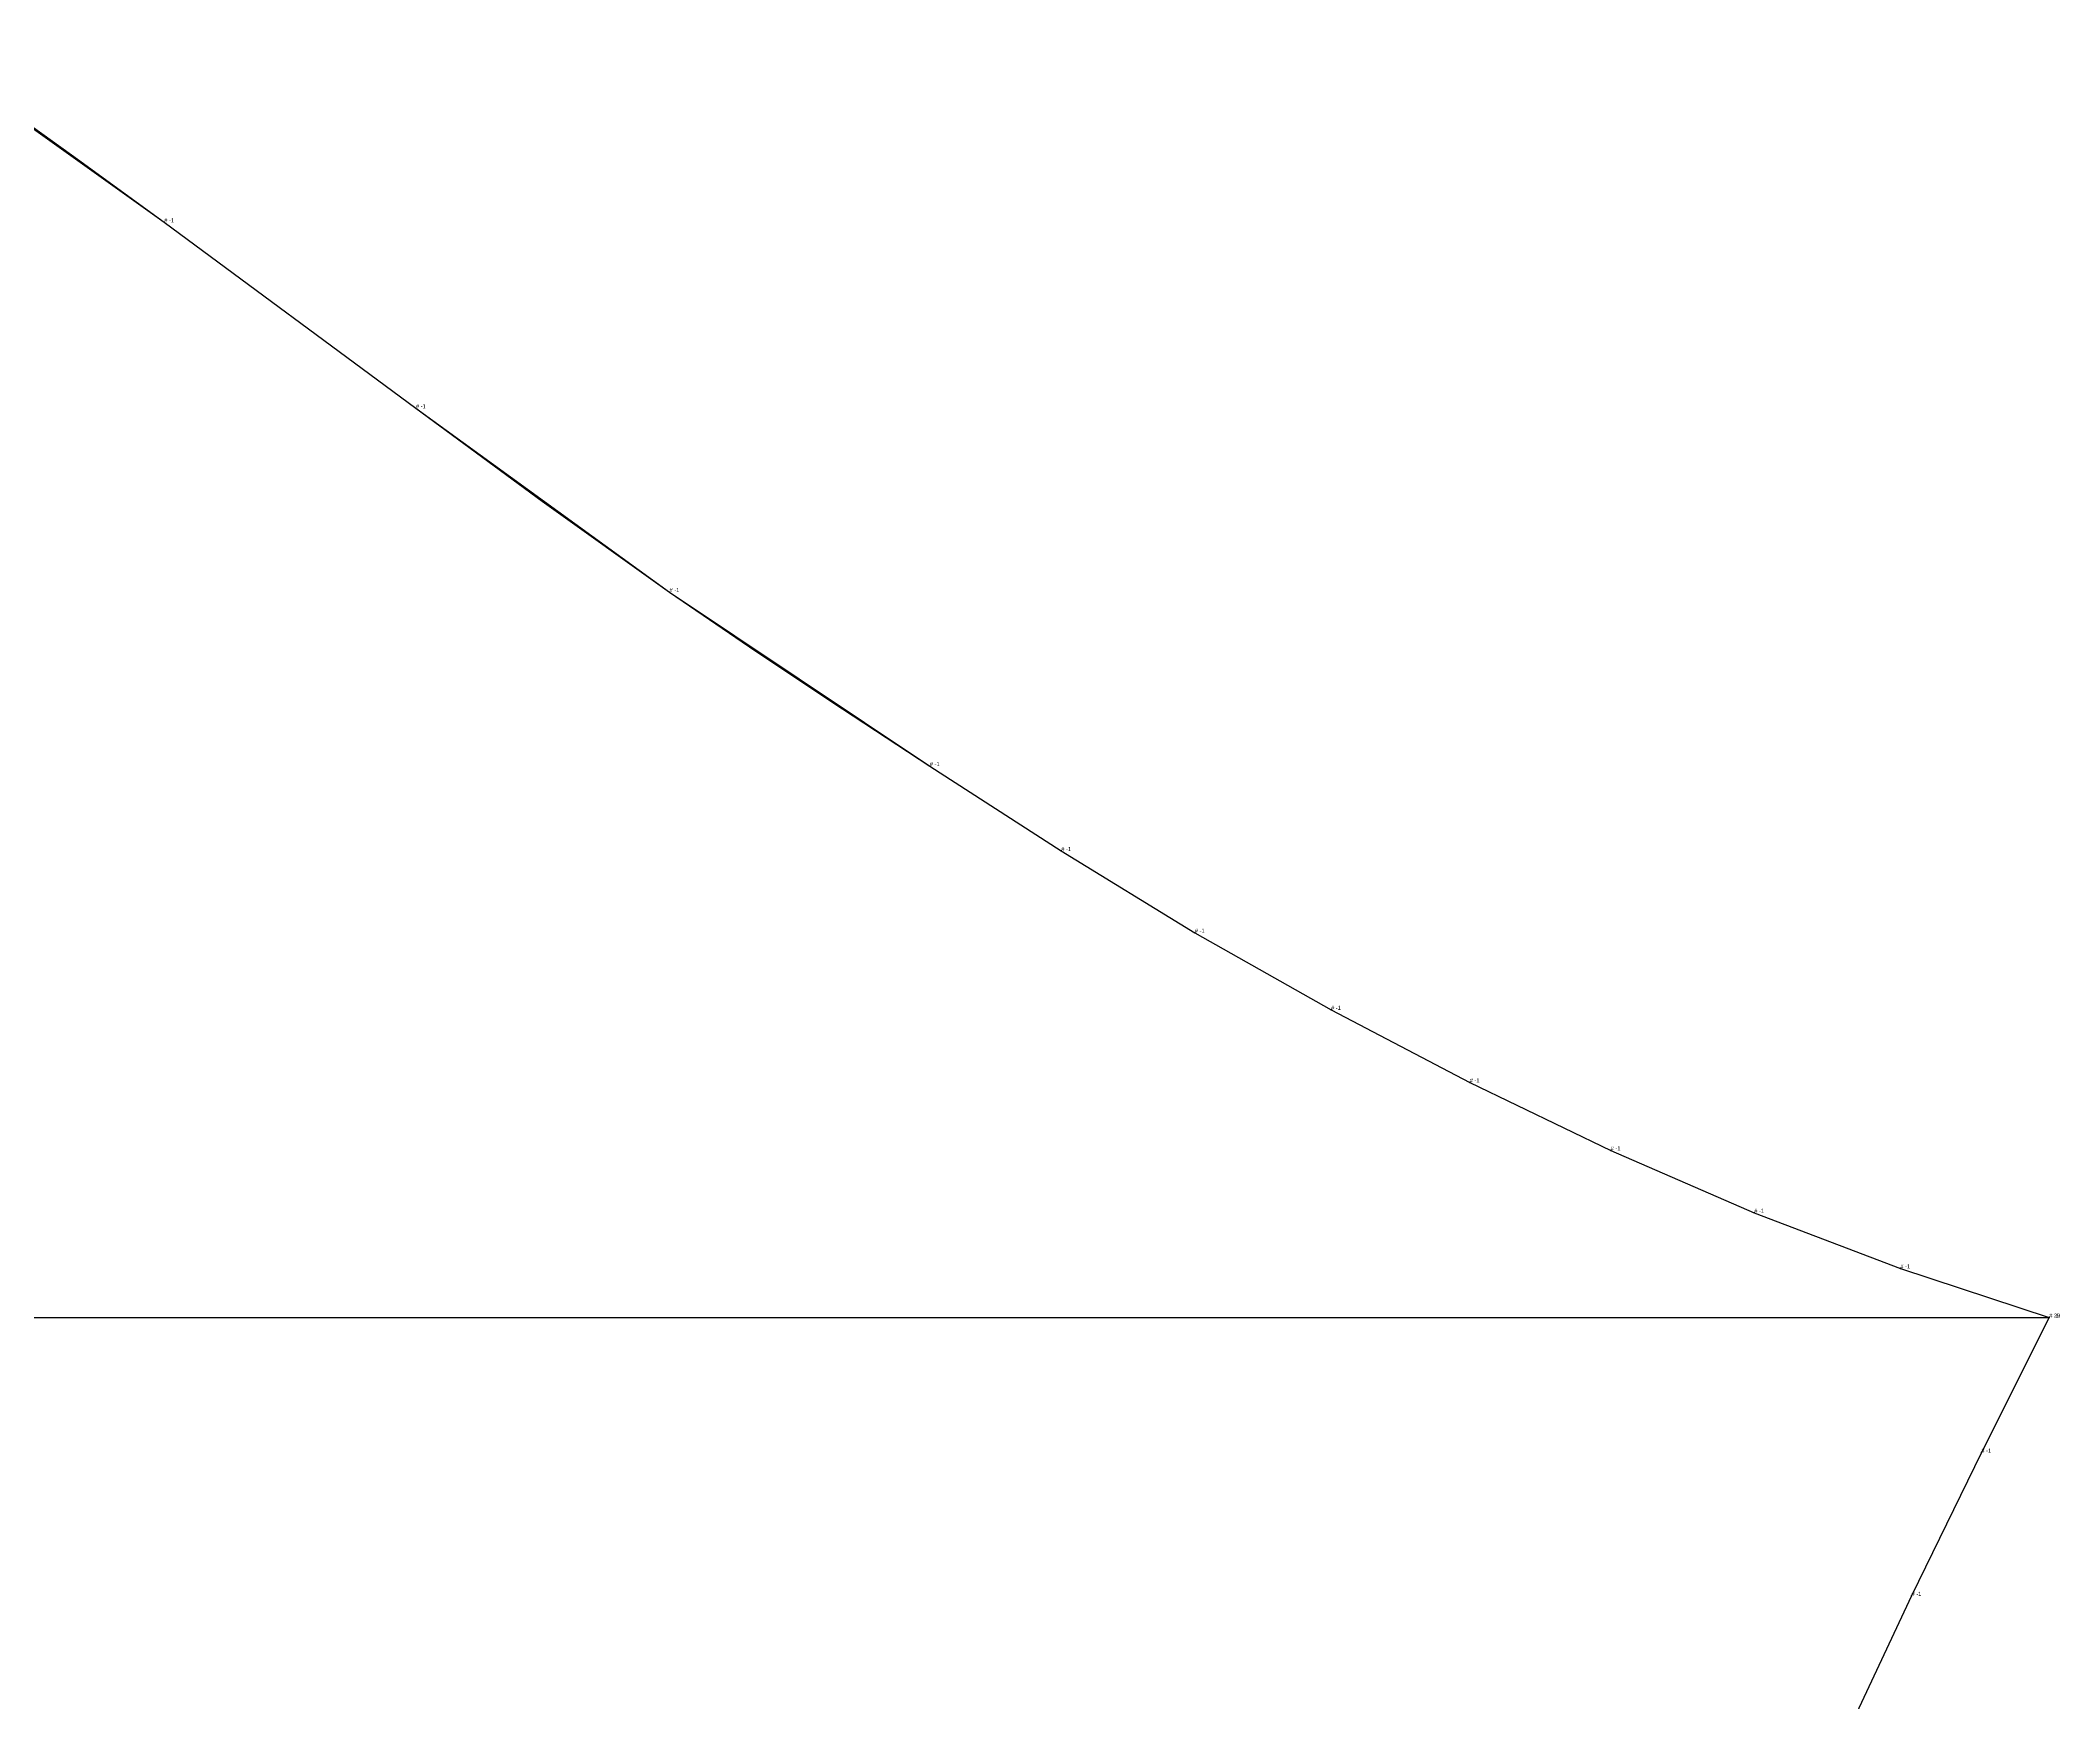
# Model space of a CAD drawing. Extents: x 0 to 900, y 0 to 1459.
# Drawn here: x 776.9 to 899.8, y 1315.4 to 1416.6 of the extents above; entities that cross this region are included whole.
import ezdxf

# ---------------------------------------------------------------- set-up
doc = ezdxf.new("R2010")
doc.units = 0

# ---------------------------------------------------------------- blocks, each defined once
blk = doc.blocks.new('3_M')
at = {"layer": '1'}
blk.add_lwpolyline([(768.910461, 1416.591553), (784.423157, 1405.512695), (799.750244, 1394.188232), (815.19458, 1383.002563), (831.039368, 1372.399292), (839.047119, 1367.233154), (847.177063, 1362.253052), (855.472961, 1357.55835), (863.920166, 1353.139893), (872.50415, 1349.001587), (881.244507, 1345.20459), (890.145752, 1341.81665), (899.203369, 1338.817627), (895.07251, 1330.599609), (890.824463, 1321.875366), (886.693665, 1313.09314)], dxfattribs=at)
at = {"layer": '14'}
blk.add_lwpolyline([(768.910461, 1416.591553), (784.423157, 1405.512695), (799.750244, 1394.188232), (815.19458, 1383.002563), (831.039368, 1372.399292), (839.047119, 1367.233154), (847.177063, 1362.253052), (855.472961, 1357.55835), (863.920166, 1353.139893), (872.50415, 1349.001587), (881.244507, 1345.20459), (890.145752, 1341.81665), (899.203369, 1338.817627), (895.07251, 1330.599609), (890.824463, 1321.875366), (886.693665, 1313.09314)], dxfattribs=at)
at = {"layer": '2'}
for p in [(899.203369, 1338.817627), (899.203369, 1338.817627), (899.203369, 1338.816895)]:
    blk.add_point(p, dxfattribs=at)
at = {"layer": '3'}
for p in [(784.423157, 1405.512695), (784.423157, 1405.512695), (799.750244, 1394.188232), (799.750244, 1394.188232), (815.19458, 1383.002563), (815.19458, 1383.002563), (831.039368, 1372.399292), (831.039368, 1372.399292), (839.047119, 1367.233154), (839.047119, 1367.233154), (847.177063, 1362.253052), (847.177063, 1362.253052), (855.472961, 1357.55835), (855.472961, 1357.55835), (863.920166, 1353.139893), (863.920166, 1353.139893), (872.50415, 1349.001587), (872.50415, 1349.001587), (881.244507, 1345.20459), (881.244507, 1345.20459), (890.145752, 1341.81665), (890.145752, 1341.81665), (895.07251, 1330.599609), (895.07251, 1330.599609), (890.824463, 1321.875366), (890.824463, 1321.875366)]:
    blk.add_point(p, dxfattribs=at)
at = {"layer": '8'}
blk.add_lwpolyline([(408.929962, 1338.820312), (899.203369, 1338.816895)], dxfattribs=at)
at = {"layer": '84'}
blk.add_lwpolyline([(774.124695, 1412.958984), (779.28894, 1409.258545), (784.423157, 1405.512695), (799.750244, 1394.188232), (807.433289, 1388.540283), (815.19458, 1383.002563), (820.437561, 1379.410645), (825.724182, 1375.885498), (831.039368, 1372.399292), (839.047119, 1367.233154), (847.177063, 1362.253052), (855.472961, 1357.55835), (863.920166, 1353.139893), (872.50415, 1349.001587), (881.244507, 1345.20459), (890.145752, 1341.81665), (899.203369, 1338.817627), (895.07251, 1330.599609), (890.824463, 1321.875366), (886.693665, 1313.09314)], dxfattribs=at)
at = {"layer": '85'}
blk.add_lwpolyline([(899.203369, 1338.816895)], dxfattribs=at)
at = {"layer": '87'}
blk.add_lwpolyline([(774.124695, 1412.958984), (779.28894, 1409.258545), (784.423157, 1405.512695), (799.750244, 1394.188232), (807.433289, 1388.540283), (815.19458, 1383.002563), (820.437561, 1379.410645), (825.724182, 1375.885498), (831.039368, 1372.399292), (839.047119, 1367.233154), (847.177063, 1362.253052), (855.472961, 1357.55835), (863.920166, 1353.139893), (872.50415, 1349.001587), (881.244507, 1345.20459), (890.145752, 1341.81665), (899.203369, 1338.817627), (895.07251, 1330.599609), (890.824463, 1321.875366), (886.693665, 1313.09314)], dxfattribs=at)
at = {"layer": '1'}
for s, p in [('# -1', (784.423157, 1405.512695)), ('# -1', (799.750244, 1394.188232)), ('# -1', (815.19458, 1383.002563)), ('# -1', (831.039368, 1372.399292)), ('# -1', (839.047119, 1367.233154)), ('# -1', (847.177063, 1362.253052)), ('# -1', (855.472961, 1357.55835)), ('# -1', (863.920166, 1353.139893)), ('# -1', (872.50415, 1349.001587)), ('# -1', (881.244507, 1345.20459)), ('# -1', (890.145752, 1341.81665)), ('# 39', (899.203369, 1338.817627)), ('# -1', (895.07251, 1330.599609)), ('# -1', (890.824463, 1321.875366))]:
    blk.add_text(s, height=0.25, dxfattribs=at).set_placement(p)
at = {"layer": '14'}
for s, p in [('# -1', (784.423157, 1405.512695)), ('# -1', (799.750244, 1394.188232)), ('# -1', (815.19458, 1383.002563)), ('# -1', (831.039368, 1372.399292)), ('# -1', (839.047119, 1367.233154)), ('# -1', (847.177063, 1362.253052)), ('# -1', (855.472961, 1357.55835)), ('# -1', (863.920166, 1353.139893)), ('# -1', (872.50415, 1349.001587)), ('# -1', (881.244507, 1345.20459)), ('# -1', (890.145752, 1341.81665)), ('# 39', (899.203369, 1338.817627)), ('# -1', (895.07251, 1330.599609)), ('# -1', (890.824463, 1321.875366))]:
    blk.add_text(s, height=0.25, dxfattribs=at).set_placement(p)
at = {"layer": '8'}
blk.add_text('# -1', height=0.25, dxfattribs=at).set_placement((899.203369, 1338.816895))

msp = doc.modelspace()

# ---------------------------------------------------------------- block references
at = {"layer": '1'}
msp.add_blockref('3_M', (0, 0), dxfattribs=at)

doc.saveas('drawing.dxf')
